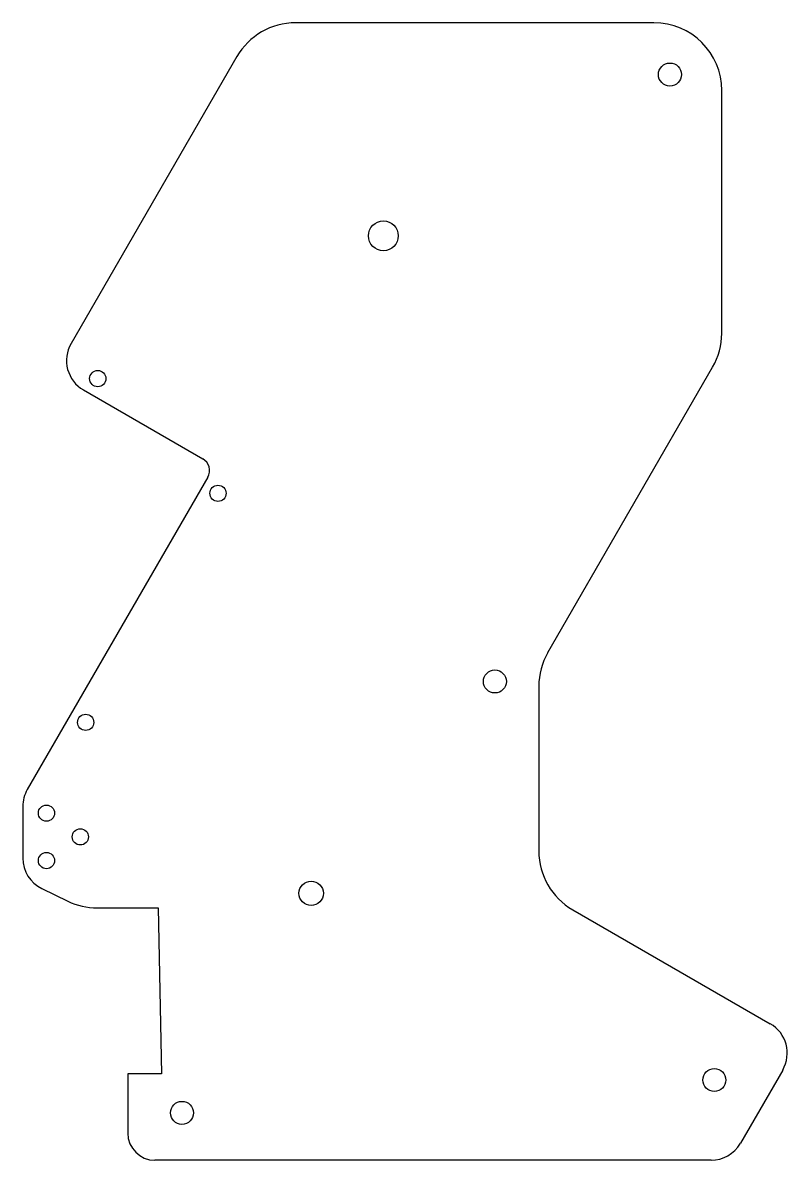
# Model space of a CAD drawing. Header units: metres. Extents: x -55 to 58, y -50 to 118.
import ezdxf

# ---------------------------------------------------------------- set-up
doc = ezdxf.new("R2010")
doc.units = ezdxf.units.M

msp = doc.modelspace()

# ---------------------------------------------------------------- linework, layer by layer
at = {"layer": 'sheet_layer'}
for p, q in [((38, 118), (-14.911, 118)), ((-23.5713, 113), (-48.0476, 70.6057)), ((48, 72.1244), (48, 108)), ((22.3397, 25), (46.6603, 67.1244)), ((-46.2175, 63.7756), (-28.6046, 53.6068)), ((-27.8725, 50.8748), (-54.5041, 4.74759)), ((21, 20), (21, -4.33975)), ((-55.1739, 2.24759), (-55.1739, -5.38747)), ((-52.3534, -9.88747), (-48.5328, -11.7378)), ((-44.1739, -12.7378), (-35.1739, -12.7378)), ((-35.1739, -12.7378), (-34.6739, -37.2378)), ((26, -13), (55.1699, -29.8412)), ((57, -36.6714), (50.7481, -47.5)), ((-34.6739, -37.2378), (-39.6739, -37.2378)), ((-39.6739, -37.2378), (-39.6739, -46)), ((46.418, -50), (-35.6739, -50))]:
    msp.add_line(p, q, dxfattribs=at)
for centre, radius in [((40.3542, 110.354), 1.7), ((-1.94867, 86.5278), 2.2), ((-44.1014, 65.4407), 1.2), ((-26.3568, 48.5001), 1.2), ((14.5113, 20.71), 1.7), ((-45.8907, 14.6717), 1.2), ((-51.6739, 1.26215), 1.2), ((-46.6739, -2.23785), 1.2), ((-51.6739, -5.73785), 1.2), ((-12.6009, -10.5733), 1.8), ((46.9095, -38.1486), 1.7), ((-31.6739, -43), 1.7)]:
    msp.add_circle(centre, radius, dxfattribs=at)
for centre, radius, start, end in [((-14.911, 108), 10, 90, 150), ((38, 108), 10, 0, 90), ((-43.7175, 68.1057), 5, 150, -120), ((38, 72.1244), 10, -30, 0), ((-29.6046, 51.8748), 2, -30, 60), ((31, 20), 10, 150, 180), ((-50.1739, 2.24759), 5, 150, 180), ((31, -4.33975), 10, 180, -120), ((-50.1739, -5.38747), 5, 180, -115.842), ((-44.1739, -2.73785), 10, -115.842, -90), ((52.6699, -34.1714), 5, -30, 60), ((-35.6739, -46), 4, 180, -90), ((46.418, -45), 5, -90, -30)]:
    msp.add_arc(centre, radius, start, end, dxfattribs=at)

doc.saveas('drawing.dxf')
